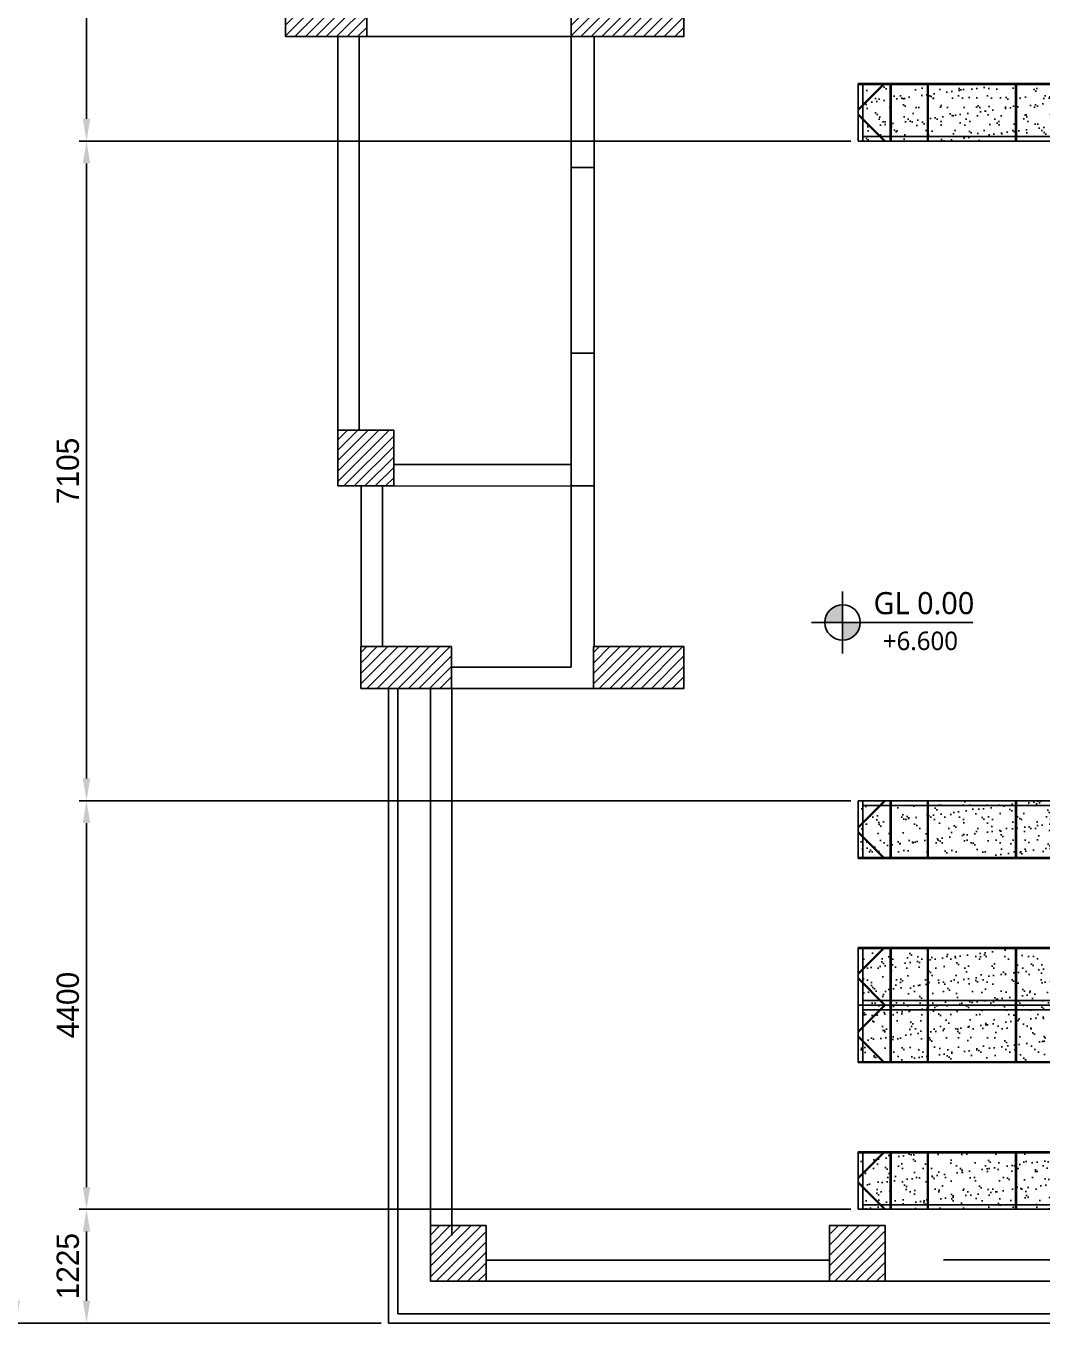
# Model space of a CAD drawing. Header units: millimetres. Extents: x -5 to 1510635, y -6 to 71285.
# Drawn here: x 375398 to 386336, y 13082 to 27052 of the extents above; entities that cross this region are included whole.
import ezdxf
from ezdxf.enums import TextEntityAlignment as Align

# ---------------------------------------------------------------- set-up
doc = ezdxf.new("R2010")
doc.units = ezdxf.units.MM
doc.header["$LTSCALE"] = 1000
for name, pattern in [('CENTER', [2, 1.25, -0.25, 0.25, -0.25]), ('DASHEDX2', [1.5, 1, -0.5]), ('HIDDEN', [0.375, 0.25, -0.125]), ('S-BM-1ST$0$HIDDEN', [9.524999999999999, 6.35, -3.175]), ('S-COL 1ST$0$HIDDEN', [9.524999999999999, 6.35, -3.175])]:
    doc.linetypes.add(name, pattern=pattern)
for name, color, linetype in [('2', 42, 'Continuous'), ('4', 4, 'DASHEDX2'), ('A-SYM', 6, 'Continuous'), ('MP-1', 1, 'CENTER'), ('MP-4', 4, 'HIDDEN'), ('MP-7', 7, 'Continuous'), ('MP-8', 8, 'Continuous'), ('S-BM-1ST$0$S-BEAM', 21, 'Continuous'), ('S-BM-1ST$0$S-BEAMS-1', 21, 'Continuous'), ('S-COL 1ST$0$S-COL-1', 31, 'Continuous'), ('S-COL 1ST$0$S-COL-HATCH', 11, 'Continuous'), ('S-COL 1ST$0$S-RCWALL', 31, 'Continuous'), ('S-TEXT-3', 31, 'Continuous')]:
    doc.layers.add(name, color=color, linetype=linetype)
doc.styles.add('ROMANS', font='ROMANS.shx')
doc.styles.add('맑은고딕', font='malgun.ttf', dxfattribs={"height": 800})
doc.dimstyles.new('MPS2', dxfattribs={"dimscale": 100, "dimtxt": 3, "dimasz": 3, "dimexe": 1, "dimexo": 1, "dimgap": 1, "dimtad": 1, "dimzin": 12, "dimdsep": 46, "dimtxsty": 'Standard', "dimcen": 1, "dimclrd": 1, "dimclre": 1, "dimclrt": 7, "dimazin": 2, "dimtfac": 1, "dimtmove": 0, "dimatfit": 3, "dimfxl": 1, "dimarcsym": 0})
pattern_1 = [(142.5, (531441.9109597434, 332563.6239655574), (6.299335810960814, 192.6823769013159), [0, -152, 0, -170, 0, -162.5]), (172.5, (531441.9109597434, 332563.6239655574), (-176.9776705267727, 282.214606522974), [0, -82, 0, -137, 0, -52.5]), (212.5, (531564.9109597434, 332563.6239655574), (-311.4141861751495, 0.5659053536964492), [0, -49.99999999999997, 0, -179.9999999999999, 0, -234.9999999999999]), (222.5, (531564.9109597434, 332563.6239655574), (-300.6126604572293, 87.76755649342492), [0, -25, 0, -118, 0, -135])]
pattern_2 = [(37.50000000000001, (-533651.9109597674, 332563.6239655574), (-6.299335810960814, 192.6823769013159), [0, -152, 0, -170, 0, -162.5]), (7.499999999999999, (-533651.9109597674, 332563.6239655574), (176.9776705267727, 282.214606522974), [0, -82, 0, -137, 0, -52.5]), (327.5, (-533774.9109597674, 332563.6239655574), (311.4141861751495, 0.5659053536964492), [0, -49.99999999999999, 0, -180, 0, -235]), (317.5, (-533774.9109597674, 332563.6239655574), (300.6126604572293, 87.76755649342492), [0, -25, 0, -118, 0, -135])]

# ---------------------------------------------------------------- blocks, each defined once
blk = doc.blocks.new('S-COL 1ST')
at = {"layer": 'S-COL 1ST$0$S-COL-HATCH'}
h = blk.add_hatch(dxfattribs=at)
h.set_pattern_fill('ANSI31', color=256, scale=25)
h.set_pattern_definition([(45, (-4.656612873077393e-10, 109.0542274876498), (-56.1266007566822, 56.12660075668221), [])])
h.paths.add_polyline_path([(3998376.503392178, -143413.8001942993), (3999251.8111841, -143413.8001942993), (3999251.8111841, -142963.8001942993), (3998376.503392178, -142963.8001942993)])
h = blk.add_hatch(dxfattribs=at)
h.set_pattern_fill('ANSI31', color=256, scale=25)
h.set_pattern_definition([(45, (3414.816115882248, 109.0542274845648), (-56.1266007566822, 56.12660075668221), [])])
h.paths.add_polyline_path([(4001451.627299983, -143413.8001943024), (4002666.627299983, -143413.8001943024), (4002666.627299983, -142963.8001942993), (4001451.627299983, -142963.8001942993)])
h = blk.add_hatch(dxfattribs=at)
h.set_pattern_fill('ANSI31', color=256, scale=25)
h.set_pattern_definition([(45, (-994.8161158706062, 8565.320772514096), (-56.1266007566822, 56.12660075668221), [])])
h.paths.add_polyline_path([(3998941.811184101, -148253.4794217852), (3999541.811184101, -148253.4794217852), (3999541.811184101, -147653.4794217852), (3998941.811184101, -147653.4794217852)])
h = blk.add_hatch(dxfattribs=at)
h.set_pattern_fill('ANSI31', color=256, scale=25)
h.set_pattern_definition([(45, (-748.1239077928476, 6384.943820322398), (-56.1266007566822, 56.12660075668221), [])])
h.paths.add_polyline_path([(3999188.503392179, -150433.8563739769), (4000163.503392179, -150433.8563739769), (4000163.503392179, -149983.8563739769), (3999188.503392179, -149983.8563739769)])
h = blk.add_hatch(dxfattribs=at)
h.set_pattern_fill('ANSI31', color=256, scale=25)
h.set_pattern_definition([(45, (1755.00000001071, 6384.943820322398), (-56.1266007566822, 56.12660075668221), [])])
h.paths.add_polyline_path([(4001691.627299982, -150433.8563739769), (4002666.627299983, -150433.8563739769), (4002666.627299983, -149983.8563739769), (4001691.627299982, -149983.8563739769)])
h = blk.add_hatch(dxfattribs=at)
h.set_pattern_fill('ANSI31', color=256, scale=25)
h.set_pattern_definition([(45, (0, 0), (-56.1266007566822, 56.12660075668221), [])])
h.paths.add_polyline_path([(3999936.627299971, -156818.8001942993), (4000536.627299971, -156818.8001942993), (4000536.627299971, -156218.8001942993), (3999936.627299971, -156218.8001942993)])
h = blk.add_hatch(dxfattribs=at)
h.set_pattern_fill('ANSI31', color=256, scale=25)
h.set_pattern_definition([(45, (-2669.717989190016, 0), (-56.1266007566822, 56.12660075668221), [])])
h.paths.add_polyline_path([(4004231.627299984, -156818.8001942993), (4004831.627299984, -156818.8001942993), (4004831.627299984, -156218.8001942993), (4004231.627299984, -156218.8001942993)])
at = {"layer": 'S-COL 1ST$0$S-COL-1'}
for p, q in [((4000133.627299971, -150433.8563739769, 1.169739984388518e-08), (3999933.627299971, -150433.8563739769, 1.302634612791403e-08)), ((4002636.751207775, -150433.8563739769, 1.169739985510667e-08), (4002436.751207775, -150433.8563739769, 1.302634613913552e-08))]:
    blk.add_line(p, q, dxfattribs=at)
for points, elevation in [([(3998376.503392178, -143413.8001942993), (3999251.8111841, -143413.8001942993), (3999251.8111841, -142963.8001942993), (3998376.503392178, -142963.8001942993)], 1.169739984468817e-08), ([(4001451.627299983, -143413.8001943024), (4002666.627299983, -143413.8001943024), (4002666.627299983, -142963.8001942993), (4001451.627299983, -142963.8001942993)], 1.169739984469833e-08), ([(3998941.811184101, -148253.4794217852), (3999541.811184101, -148253.4794217852), (3999541.811184101, -147653.4794217852), (3998941.811184101, -147653.4794217852)], 1.169739983347684e-08), ([(3999188.503392179, -150433.8563739769), (4000163.503392179, -150433.8563739769), (4000163.503392179, -149983.8563739769), (3999188.503392179, -149983.8563739769)], 1.169739983347684e-08), ([(4001691.627299982, -150433.8563739769), (4002666.627299983, -150433.8563739769), (4002666.627299983, -149983.8563739769), (4001691.627299982, -149983.8563739769)], 1.169739984469833e-08), ([(3999936.627299971, -156818.8001942993), (4000536.627299971, -156818.8001942993), (4000536.627299971, -156218.8001942993), (3999936.627299971, -156218.8001942993)], 1.169739984388518e-08), ([(4004231.627299984, -156818.8001942993), (4004831.627299984, -156818.8001942993), (4004831.627299984, -156218.8001942993), (4004231.627299984, -156218.8001942993)], 1.169739984389593e-08)]:
    blk.add_lwpolyline(points, close=True, dxfattribs=dict(at, elevation=elevation))
at = {"layer": 'S-COL 1ST$0$S-RCWALL', "linetype": 'S-COL 1ST$0$HIDDEN'}
for points, elevation in [([(4001451.384232229, -143413.8001943024), (4001701.38423232, -143413.8001943024), (4001701.38423232, -144823.8001943024), (4001451.384239659, -144823.7570971842)], 1.169739984469833e-08), ([(4001451.384232229, -146823.4794217852), (4001701.38423224, -146823.4794217852), (4001701.38423224, -148253.4794217852), (4001451.384232229, -148253.4794217852)], 1.251407594117114e-08)]:
    blk.add_lwpolyline(points, close=True, dxfattribs=dict(at, elevation=elevation))
blk = doc.blocks.new('*X45')
at = {"color": 0}
for p, q in [((74238.90674294345, 22160.49230855423), (74254.62879133417, 22176.21435694495)), ((74238.90674294345, 22125.13696955423), (74289.98413033417, 22176.21435694495)), ((74238.90674294345, 22054.42629137625), (74338.90674294345, 22154.42629137625)), ((74238.90674294345, 22019.07095237625), (74338.90674294345, 22119.07095237625)), ((74238.90674294345, 21948.36027419826), (74338.90674294345, 22048.36027419826)), ((74238.90674294345, 21913.00493519827), (74338.90674294345, 22013.00493519827)), ((74238.90674294345, 21842.29425702028), (74338.90674294345, 21942.29425702028)), ((74238.90674294345, 21806.93891802029), (74338.90674294345, 21906.93891802029)), ((74238.90674294345, 21736.2282398423), (74338.90674294345, 21836.2282398423)), ((74238.90674294345, 21700.8729008423), (74338.90674294345, 21800.8729008423)), ((74238.90674294345, 21630.16222266432), (74338.90674294345, 21730.16222266432)), ((74238.90674294345, 21594.80688366432), (74338.90674294345, 21694.80688366432)), ((74238.90674294345, 21524.09620548634), (74338.90674294345, 21624.09620548634)), ((74238.90674294345, 21488.74086648634), (74338.90674294345, 21588.74086648634)), ((74238.90674294345, 21418.03018830836), (74338.90674294345, 21518.03018830836)), ((74238.90674294345, 21382.67484930836), (74338.90674294345, 21482.67484930836)), ((74238.90674294345, 21311.96417113037), (74338.90674294345, 21411.96417113037)), ((74238.90674294345, 21276.60883213038), (74338.90674294345, 21376.60883213038)), ((74259.22294593601, 21226.21435694495), (74338.90674294345, 21305.89815395239)), ((74294.57828493601, 21226.21435694495), (74338.90674294345, 21270.54281495239))]:
    blk.add_line(p, q, dxfattribs=at)
blk = doc.blocks.new('152524444')
at = {"layer": '2'}
h = blk.add_hatch(dxfattribs=at)
h.set_pattern_fill('ANSI32', color=1, scale=200, style=0)
h.set_pattern_definition([(135, (2468.563999405364, -46759.38839083747), (53.03300858899106, 53.03300858899107), []), (135, (2433.208660405362, -46759.38839083747), (53.03300858899106, 53.03300858899107), [])])
h.paths.add_polyline_path([(3395.831537966616, 1580.000000000058), (3495.831537966617, 1580.000000000058), (3495.831537966616, 2200.000000000058), (3395.831537966616, 2200.000000000058)])
h = blk.add_hatch(dxfattribs=at)
h.set_pattern_fill('ANSI32', color=1, scale=200, style=0)
h.set_pattern_definition([(135, (2468.563999405364, -48334.38839083747), (53.03300858899106, 53.03300858899107), []), (135, (2433.208660405362, -48334.38839083747), (53.03300858899106, 53.03300858899107), [])])
h.paths.add_polyline_path([(3495.831537966849, 619.9999999999977), (3395.831537966617, 619.9999999999972), (3395.831537966616, 5.820766091346741e-11), (3495.831537966849, 5.820766091346741e-11)])
at = {"layer": 'MP-1'}
h = blk.add_hatch(dxfattribs=at)
h.set_pattern_fill('AR-SAND', color=256, scale=100, style=0)
h.set_pattern_definition(pattern_2)
h.paths.add_polyline_path([(-5805.831537990598, 2200.000000000116), (-6425.00000003539, 2200.000000000058), (-6425.00000003539, 1628.537476591824), (-5954.250468200771, 1605.000000000058), (-5805.831537990598, 1605.000000000058)])
h.paths.add_polyline_path([(-3955.00000003539, 2200.000000000116), (-5805.831537990598, 2200.000000000058), (-5805.831537990598, 1605.000000000058), (-3955.00000003539, 1605.000000000058)])
h.paths.add_polyline_path([(-1455.00000003539, 2200.000000000175), (-3945.00000003539, 2200.000000000116), (-3945.00000003539, 1605.000000000058), (-1455.00000003539, 1605.000000000058)])
h.paths.add_polyline_path([(-955.00000001234, 2200.000000000175), (-1445.00000003539, 2200.000000000175), (-1445.00000003539, 1605.000000000058), (-955.00000001234, 1605.000000000058)])
h.paths.add_polyline_path([(-5510.123256737133, 1804.690024364449), (-4913.456590070156, 1804.690024364449), (-4913.456590070156, 2014.690024364449), (-5510.123256737133, 2014.690024364449)], flags=24)
h = blk.add_hatch(dxfattribs=at)
h.set_pattern_fill('AR-SAND', color=256, scale=100, style=0)
h.set_pattern_definition(pattern_1)
h.paths.add_polyline_path([(1745.000000011409, 2200.000000000116), (3595.831537966616, 2200.000000000058), (3595.831537966616, 1605.000000000058), (1745.000000011409, 1605.000000000058)])
h.paths.add_polyline_path([(-754.9999999885913, 2200.000000000175), (1735.000000011409, 2200.000000000116), (1735.000000011409, 1605.000000000058), (-754.9999999885913, 1605.000000000058)])
h.paths.add_polyline_path([(-1255.000000011642, 2200.000000000175), (-764.9999999885913, 2200.000000000175), (-764.9999999885913, 1605.000000000058), (-1255.000000011642, 1605.000000000058)])
h.paths.add_polyline_path([(3300.123256712919, 1804.690024364449), (2703.456590046408, 1804.690024364449), (2703.456590046408, 2014.690024364449), (3300.123256712919, 2014.690024364449)], flags=24)
h.paths.add_polyline_path([(4145.000000011642, 1625.037476591824), (4145.000000011642, 2200.000000000116), (3595.831537966616, 2200.000000000116), (3595.831537966616, 1605.000000000058), (3744.250468176557, 1605.000000000058)])
h = blk.add_hatch(dxfattribs=at)
h.set_pattern_fill('AR-SAND', color=256, scale=100, style=0)
h.set_pattern_definition(pattern_2)
h.paths.add_polyline_path([(-5805.831537990831, 595.0000000001746), (-5954.250468197977, 595.0000000001746), (-6425.000000036089, 571.4625234083505), (-6425.000000036089, 5.820766091346741e-11), (-5805.831537990831, 5.820766091346741e-11)])
h.paths.add_polyline_path([(-3955.00000003539, 595.0000000001746), (-5805.831537990831, 595.0000000001746), (-5805.831537990831, 5.820766091346741e-11), (-3955.00000003539, 1.164153218269348e-10)])
h.paths.add_polyline_path([(-1455.00000003539, 595.0000000001746), (-3945.00000003539, 595.0000000001746), (-3945.00000003539, 1.164153218269348e-10), (-1455.00000003539, 1.746229827404022e-10)])
h.paths.add_polyline_path([(-955.00000001234, 595.0000000001746), (-1445.00000003539, 595.0000000001746), (-1445.00000003539, 1.746229827404022e-10), (-955.00000001234, 1.746229827404022e-10)])
h.paths.add_polyline_path([(-5510.123256737133, 229.6900243644486), (-4913.456590070156, 229.6900243644486), (-4913.456590070156, 439.6900243644486), (-5510.123256737133, 439.6900243644486)], flags=24)
h = blk.add_hatch(dxfattribs=at)
h.set_pattern_fill('AR-SAND', color=256, scale=100, style=0)
h.set_pattern_definition(pattern_1)
h.paths.add_polyline_path([(1745.000000011409, 595.0000000001746), (3595.831537966849, 595.0000000001746), (3595.831537966849, 5.820766091346741e-11), (1745.000000011409, 1.164153218269348e-10)])
h.paths.add_polyline_path([(-754.9999999885913, 595.0000000001746), (1735.000000011409, 595.0000000001746), (1735.000000011409, 1.164153218269348e-10), (-754.9999999885913, 1.746229827404022e-10)])
h.paths.add_polyline_path([(-1255.000000011642, 595.0000000001746), (-764.9999999885913, 595.0000000001746), (-764.9999999885913, 1.746229827404022e-10), (-1255.000000011642, 1.746229827404022e-10)])
h.paths.add_polyline_path([(3300.123256712919, 229.6900243644486), (2703.456590046408, 229.6900243644486), (2703.456590046408, 439.6900243644486), (3300.123256712919, 439.6900243644486)], flags=24)
h.paths.add_polyline_path([(4145.000000011642, 5.820766091346741e-11), (4145.000000011409, 574.9625234084087), (3744.250468173996, 595.0000000001746), (3595.831537966849, 595.0000000001746), (3595.831537966849, 5.820766091346741e-11)])
at = {"layer": '2'}
for p, q in [((-6455.000000011874, 2200.000000000175), (4145.000000011409, 2200.000000000058)), ((-6455.000000011874, 2200.000000000175), (-6455.000000011875, 1580.000000000058)), ((-6405.000000011874, 2200.000000000175), (-6405.000000011873, 1590.000000000058)), ((-6405.000000011874, 2150.000000000233), (4095.000000011409, 2150.000000000058)), ((3495.831537966616, 2200.438161430706), (3495.831537966616, 1580.000000000058)), ((4095.000000011409, 2200.000000000058), (4095.000000011409, 1610.049875621062)), ((4145.000000011642, 2200.000000000058), (4145.000000011642, 1604.999999999942)), ((-6455.000000011874, 1590.000000000058), (3895.000000011176, 1590.000000000058)), ((-6455.000000011874, 1580.000000000058), (3895.000000011176, 1580.000000000058)), ((3395.831537966616, 1575.000000000058), (3395.831537966616, 625.0000000000582)), ((3894.004962821436, 1589.950371902159), (4145.000000011642, 1615.049875621062)), ((3895.000000011642, 1580.000000000058), (4145.000000012806, 1605.000000000058)), ((-6455.000000011874, 619.9999999999418), (3895.000000011642, 620)), ((-6455.000000011874, 619.9999999999417), (-6455.000000011874, 1.746229827404022e-10)), ((-6455.000000011874, 609.9999999999418), (3895.000000011642, 610)), ((-6405.000000011874, -5.820766091346741e-11), (-6405.000000011874, 609.9999999999421)), ((3495.831537966849, 619.9999999999977), (3495.831537966849, 0.4381614307058044)), ((3894.004962821436, 610.0496280979579), (4145.000000011414, 584.9501243790771)), ((3895.000000011642, 620.0000000000582), (4145.000000012806, 595.0000000000582)), ((4095.000000011409, 5.820766091346741e-11), (4095.000000011409, 589.9501243790543)), ((4145.000000011411, 595.0000000001977), (4145.000000011642, 5.820766091346741e-11)), ((4145.000000011409, 5.820766091346741e-11), (-6455.000000011642, 1.746229827404022e-10)), ((-6405.000000011874, 49.99999999988358), (4095.000000011409, 50.00000000005821))]:
    blk.add_line(p, q, dxfattribs=at)
at = {"layer": '4'}
for p, q in [((-6160.057287525851, 2200.000000000058), (-6455.000000012107, 1905.057287513802)), ((-6455.000000012107, 1919.199423137412), (-6174.199423149694, 2200.000000000058)), ((-6110.000000011874, 1590.000000000058), (-6110.000000011874, 2200.000000000175)), ((-6100.000000011874, 1590.000000000058), (-6100.000000011874, 2200.000000000175)), ((-5710.000000000466, 1590.000000000058), (-5710.000000000466, 2200.000000000116)), ((-5700.000000000466, 1590.000000000058), (-5700.000000000466, 2200.000000000116)), ((-4760.000000000465, 1590.000000000058), (-4760.000000000466, 2200.000000000116)), ((-4750.000000000466, 1590.000000000058), (-4750.000000000466, 2200.000000000116)), ((-3810.000000000465, 1590.000000000058), (-3810.000000000466, 2200.000000000116)), ((-3800.000000000465, 1590.000000000058), (-3800.000000000466, 2200.000000000116)), ((-2860.000000000465, 1590.000000000058), (-2860.000000000466, 2200.000000000116)), ((-2850.000000000465, 1590.000000000058), (-2850.000000000466, 2200.000000000116)), ((-1910.000000000466, 1590.000000000058), (-1910.000000000466, 2200.000000000116)), ((-1900.000000000465, 1590.000000000058), (-1900.000000000466, 2200.000000000116)), ((-960.0000000004657, 1590.000000000058), (-960.0000000004657, 2200.000000000116)), ((-950.0000000004654, 1590.000000000058), (-950.0000000004657, 2200.000000000116)), ((-10, 1590.000000000058), (-10, 2200.000000000116)), ((0, 1590.000000000058), (0, 2200.000000000116)), ((939.9999999999998, 1590.000000000058), (940, 2200.000000000116)), ((950, 1590.000000000058), (950, 2200.000000000116)), ((1890, 1590.000000000058), (1890, 2200.000000000116)), ((1900, 1590.000000000058), (1900, 2200.000000000116)), ((2840, 1590.000000000058), (2840, 2200.000000000116)), ((2850, 1590.000000000058), (2850, 2200.000000000116)), ((3790, 1590.000000000058), (3790, 2200.000000000116)), ((3800, 1590.000000000058), (3800, 2200.000000000116)), ((3850.057287525386, 2200.000000000058), (4145.000000011642, 1905.057287513802)), ((4145.000000011642, 1919.199423137412), (3864.199423149228, 2200.000000000058)), ((-6455.000000012107, 1869.942712486372), (-6175.057287525628, 1590.000000000058)), ((-6189.199423149468, 1590.000000000058), (-6455.000000012107, 1855.800576862588)), ((4145.000000011642, 1869.942712486372), (3865.057287525161, 1590.000000000058)), ((3879.199423149001, 1590.000000000058), (4145.000000011642, 1855.800576862588)), ((-6455.000000012107, 330.0572875137441), (-6175.057287525634, 609.9999999999434)), ((-6189.199423149472, 609.9999999999433), (-6455.000000012107, 344.1994231375284)), ((-6110.000000011875, 609.9999999999437), (-6110.000000011874, 5.820766091346741e-11)), ((-6100.000000011873, 609.9999999999438), (-6100.000000011874, 5.820766091346741e-11)), ((-5710.000000000466, -1.164153218269348e-10), (-5710.000000000466, 609.999999999946)), ((-5700.000000000466, -1.164153218269348e-10), (-5700.000000000466, 609.999999999946)), ((-4760.000000000466, -1.164153218269348e-10), (-4760.000000000465, 609.9999999999513)), ((-4750.000000000466, -1.164153218269348e-10), (-4750.000000000467, 609.9999999999513)), ((-3810.000000000466, -1.164153218269348e-10), (-3810.000000000466, 609.9999999999567)), ((-3800.000000000466, -1.164153218269348e-10), (-3800.000000000466, 609.9999999999568)), ((-2860.000000000466, -1.164153218269348e-10), (-2860.000000000466, 609.999999999962)), ((-2850.000000000466, -1.164153218269348e-10), (-2850.000000000465, 609.999999999962)), ((-1910.000000000466, -1.164153218269348e-10), (-1910.000000000466, 609.9999999999674)), ((-1900.000000000466, -1.164153218269348e-10), (-1900.000000000466, 609.9999999999674)), ((-960.0000000004657, -1.164153218269348e-10), (-960.0000000004657, 609.9999999999727)), ((-950.0000000004657, -1.164153218269348e-10), (-950.0000000004655, 609.9999999999728)), ((-9.999999999999998, 609.999999999978), (-10, 0)), ((0, 609.9999999999781), (0, 0)), ((940, 609.9999999999834), (940, 0)), ((949.9999999999999, 609.9999999999834), (950, 0)), ((1890, 609.9999999999886), (1890, 0)), ((1900, 609.9999999999887), (1900, 0)), ((2840, 609.999999999994), (2840, 0)), ((2849.999999999999, 609.9999999999941), (2850, 0)), ((3790, 609.9999999999994), (3790, 0)), ((3800, 609.9999999999994), (3800, 0)), ((4145.000000011642, 330.0572875137441), (3865.057287525164, 609.9999999999998)), ((3879.199423149059, 609.9999999999999), (4145.000000011642, 344.1994231375284)), ((-6160.057287525851, 5.820766091346741e-11), (-6455.000000012107, 294.9427124863141)), ((-6455.000000012107, 280.8005768627045), (-6174.199423149694, 5.820766091346741e-11)), ((3850.057287525386, 5.820766091346741e-11), (4145.000000011642, 294.9427124863141)), ((4145.000000011642, 280.8005768627045), (3864.199423149228, 5.820766091346741e-11))]:
    blk.add_line(p, q, dxfattribs=at)
at = {"layer": '2', "color": 1, "xscale": -1}
blk.add_blockref('*X45', (77634.73828091007, -20601.2143569449), dxfattribs=at)
at = {"style": 'ROMANS'}
for s, p in [('+100', (2661.789923379663, 1839.690024364449)), ('%%P0.00', (2595.123256712919, 978.7435496354592)), ('+100', (2661.789923379663, 264.6900243644486))]:
    blk.add_text(s, height=140, dxfattribs=at).set_placement(p)
at = {"layer": 'MP-7', "style": 'ROMANS'}
blk.add_text('Duo Way', height=176.8, dxfattribs=at).set_placement((1635.190949024865, 1066.7068406709), align=Align.MIDDLE)
blk = doc.blocks.new('1223333333')
at = {"layer": 'A-SYM'}
h = blk.add_hatch(color=256, dxfattribs=at)
h.paths.add_polyline_path([(-984, 3.7252903e-09), (-984, 96, 0.4142135623731004), (-1080, 0)])
h.paths.add_polyline_path([(-888, 3.7252903e-09), (-984, 3.7252903e-09), (-984, -95.9999999962747, 0.4142135623730898)])
blk.add_line((-984, 168), (-984, -168), dxfattribs=at)
blk.add_lwpolyline([(-1152, 0), (-297.6054488271475, 0), (-276.9027150697074, 0)], dxfattribs=at)
blk.add_circle((-984, 0), 96, dxfattribs=at)
blk = doc.blocks.new('*D216')
at = {"layer": 'DEFPOINTS', "color": 0, "linetype": 'ByBlock', "transparency": 16777216}
for p in [(378191.0230908506, 39682.90365240106), (378191.0230908506, 32912.42329884967, 2.061307519349001e-08), (408130.7717887093, 20579.77664604265, 2.061307519349679e-08)]:
    blk.add_point(p, dxfattribs=at)
at = {"layer": 'MP-8', "color": 1, "linetype": 'ByBlock', "lineweight": -2, "transparency": 16777216}
for p, q in [((378191.0230908506, 32992.42329884967), (378191.0230908506, 39762.90365240106)), ((407890.7717887093, 39682.90365240106), (378431.0230908506, 39682.90365240106)), ((408130.7717887093, 20659.77664604265), (408130.7717887093, 39762.90365240106))]:
    blk.add_line(p, q, dxfattribs=at)
at = {"layer": 'MP-8', "color": 1, "linetype": 'ByBlock', "transparency": 16777216}
for points in [[(378431.0230908506, 39722.90365240106), (378431.0230908506, 39642.90365240106), (378191.0230908506, 39682.90365240106)], [(407890.7717887093, 39722.90365240106), (407890.7717887093, 39642.90365240106), (408130.7717887093, 39682.90365240106)]]:
    blk.add_solid(points, dxfattribs=at)
at = {"layer": 'MP-8', "color": 7, "linetype": 'ByBlock', "transparency": 16777216, "insert": (393160.8974397799, 39882.90365240106), "char_height": 240, "attachment_point": 5}
blk.add_mtext('29940', dxfattribs=at)
blk = doc.blocks.new('*D218')
at = {"layer": 'DEFPOINTS', "color": 0, "linetype": 'ByBlock', "transparency": 16777216}
for p in [(384355.8649966636, 32412.42329884978), (376049.3398553012, 25812.42329884978), (384355.8649966639, 25812.42329884978)]:
    blk.add_point(p, dxfattribs=at)
at = {"layer": 'S-TEXT-3', "color": 1, "linetype": 'ByBlock', "lineweight": -2, "transparency": 16777216}
for p, q in [((384275.8649966636, 32412.42329884978), (375969.3398553012, 32412.42329884978)), ((376049.3398553012, 32172.42329884978), (376049.3398553012, 26052.42329884978)), ((384275.8649966639, 25812.42329884978), (375969.3398553012, 25812.42329884978))]:
    blk.add_line(p, q, dxfattribs=at)
at = {"layer": 'S-TEXT-3', "color": 1, "linetype": 'ByBlock', "transparency": 16777216}
for points in [[(376009.3398553012, 32172.42329884978), (376089.3398553012, 32172.42329884978), (376049.3398553012, 32412.42329884978)], [(376009.3398553012, 26052.42329884978), (376089.3398553012, 26052.42329884978), (376049.3398553012, 25812.42329884978)]]:
    blk.add_solid(points, dxfattribs=at)
at = {"layer": 'S-TEXT-3', "color": 7, "linetype": 'ByBlock', "transparency": 16777216, "insert": (375849.3398553012, 29112.42329884984), "char_height": 240, "attachment_point": 5, "rotation": 90}
blk.add_mtext('6600', dxfattribs=at)
blk = doc.blocks.new('*D219')
at = {"layer": 'DEFPOINTS', "color": 0, "linetype": 'ByBlock', "transparency": 16777216}
for p in [(384355.8649966639, 25812.42329884978), (376049.3398553012, 18707.36015012884), (384355.8672395274, 18707.36015012884)]:
    blk.add_point(p, dxfattribs=at)
at = {"layer": 'S-TEXT-3', "color": 1, "linetype": 'ByBlock', "lineweight": -2, "transparency": 16777216}
for p, q in [((384275.8649966639, 25812.42329884978), (375969.3398553012, 25812.42329884978)), ((376049.3398553012, 25572.42329884978), (376049.3398553012, 18947.36015012884)), ((384275.8672395274, 18707.36015012884), (375969.3398553012, 18707.36015012884))]:
    blk.add_line(p, q, dxfattribs=at)
at = {"layer": 'S-TEXT-3', "color": 1, "linetype": 'ByBlock', "transparency": 16777216}
for points in [[(376009.3398553012, 25572.42329884978), (376089.3398553012, 25572.42329884978), (376049.3398553012, 25812.42329884978)], [(376009.3398553012, 18947.36015012884), (376089.3398553012, 18947.36015012884), (376049.3398553012, 18707.36015012884)]]:
    blk.add_solid(points, dxfattribs=at)
at = {"layer": 'S-TEXT-3', "color": 7, "linetype": 'ByBlock', "transparency": 16777216, "insert": (375849.3398553012, 22259.89172448937), "char_height": 240, "attachment_point": 5, "rotation": 90}
blk.add_mtext('7105', dxfattribs=at)
blk = doc.blocks.new('*D220')
at = {"layer": 'DEFPOINTS', "color": 0, "linetype": 'ByBlock', "transparency": 16777216}
for p in [(384355.8672395274, 18707.36015012884), (376049.3398553012, 14307.36015012884), (384355.8672395274, 14307.36015012884)]:
    blk.add_point(p, dxfattribs=at)
at = {"layer": 'S-TEXT-3', "color": 1, "linetype": 'ByBlock', "lineweight": -2, "transparency": 16777216}
for p, q in [((384275.8672395274, 18707.36015012884), (375969.3398553012, 18707.36015012884)), ((376049.3398553012, 18467.36015012884), (376049.3398553012, 14547.36015012884)), ((384275.8672395274, 14307.36015012884), (375969.3398553012, 14307.36015012884))]:
    blk.add_line(p, q, dxfattribs=at)
at = {"layer": 'S-TEXT-3', "color": 1, "linetype": 'ByBlock', "transparency": 16777216}
for points in [[(376009.3398553012, 18467.36015012884), (376089.3398553012, 18467.36015012884), (376049.3398553012, 18707.36015012884)], [(376009.3398553012, 14547.36015012884), (376089.3398553012, 14547.36015012884), (376049.3398553012, 14307.36015012884)]]:
    blk.add_solid(points, dxfattribs=at)
at = {"layer": 'S-TEXT-3', "color": 7, "linetype": 'ByBlock', "transparency": 16777216, "insert": (375849.3398553012, 16507.3601501289), "char_height": 240, "attachment_point": 5, "rotation": 90}
blk.add_mtext('4400', dxfattribs=at)
blk = doc.blocks.new('*D221')
at = {"layer": 'DEFPOINTS', "color": 0, "linetype": 'ByBlock', "transparency": 16777216}
for p in [(384355.8672395274, 14307.36015012884), (376049.3398553012, 13082.42329884967), (379301.1469986537, 13082.42329884967)]:
    blk.add_point(p, dxfattribs=at)
at = {"layer": 'S-TEXT-3', "color": 1, "linetype": 'ByBlock', "lineweight": -2, "transparency": 16777216}
for p, q in [((384275.8672395274, 14307.36015012884), (375969.3398553012, 14307.36015012884)), ((376049.3398553012, 14067.36015012884), (376049.3398553012, 13322.42329884967)), ((379221.1469986537, 13082.42329884967), (375969.3398553012, 13082.42329884967))]:
    blk.add_line(p, q, dxfattribs=at)
at = {"layer": 'S-TEXT-3', "color": 1, "linetype": 'ByBlock', "transparency": 16777216}
for points in [[(376009.3398553012, 14067.36015012884), (376089.3398553012, 14067.36015012884), (376049.3398553012, 14307.36015012884)], [(376009.3398553012, 13322.42329884967), (376089.3398553012, 13322.42329884967), (376049.3398553012, 13082.42329884967)]]:
    blk.add_solid(points, dxfattribs=at)
at = {"layer": 'S-TEXT-3', "color": 7, "linetype": 'ByBlock', "transparency": 16777216, "insert": (375849.3398553012, 13694.89172448931), "char_height": 240, "attachment_point": 5, "rotation": 90}
blk.add_mtext('1225', dxfattribs=at)
blk = doc.blocks.new('*D222')
at = {"layer": 'DEFPOINTS', "color": 0, "linetype": 'ByBlock', "transparency": 16777216}
for p in [(394135.864987859, 37467.72442645807), (375292.5096891229, 13082.42329884967), (379301.1469986537, 13082.42329884967, 2.061307519349679e-08)]:
    blk.add_point(p, dxfattribs=at)
at = {"layer": 'S-TEXT-3', "color": 1, "linetype": 'ByBlock', "lineweight": -2, "transparency": 16777216}
for p, q in [((394055.864987859, 37467.72442645807), (375212.5096891229, 37467.72442645807)), ((375292.5096891229, 37227.72442645807), (375292.5096891229, 13322.42329884967)), ((379221.1469986537, 13082.42329884967), (375212.5096891229, 13082.42329884967))]:
    blk.add_line(p, q, dxfattribs=at)
at = {"layer": 'S-TEXT-3', "color": 1, "linetype": 'ByBlock', "transparency": 16777216}
for points in [[(375252.5096891229, 37227.72442645807), (375332.5096891229, 37227.72442645807), (375292.5096891229, 37467.72442645807)], [(375252.5096891229, 13322.42329884967), (375332.5096891229, 13322.42329884967), (375292.5096891229, 13082.42329884967)]]:
    blk.add_solid(points, dxfattribs=at)
at = {"layer": 'S-TEXT-3', "color": 7, "linetype": 'ByBlock', "transparency": 16777216, "insert": (375092.5096891229, 25275.07386265393), "char_height": 240, "attachment_point": 5, "rotation": 90}
blk.add_mtext('24385', dxfattribs=at)

msp = doc.modelspace()

# ---------------------------------------------------------------- linework, layer by layer
at = {"layer": 'S-BM-1ST$0$S-BEAM'}
for p, q in [((378756.3308827858, 26937.42329884967, 2.272085981221272e-08), (378756.3308827858, 22597.74407136376, 2.061307518227847e-08)), ((379005.713976528, 22097.74407136376, 2.550768493057203e-08), (379005.713976528, 20367.36711917206, 2.061307518227847e-08)), ((379751.1469986578, 19917.36711917206, -1.953042041524402e-09), (379751.1469986541, 14025.79194163595, 1.23653095177273e-08))]:
    msp.add_line(p, q, dxfattribs=at)
at = {"layer": 'S-BM-1ST$0$S-BEAM', "linetype": 'S-BM-1ST$0$HIDDEN'}
for p, q in [((378986.3308827863, 26928.36907136199, 2.774850912090279e-08), (378986.0217684503, 22697.74407136376, 2.272085980100139e-08)), ((379066.3308827854, 26937.42329884967, 2.061307519349658e-08), (381265.9039309146, 26937.42329884882, 2.412055231194309e-08)), ((381265.9039309141, 26505.08368583472, 3.195490527610486e-08), (381265.9039309146, 26937.42329884882, 3.15269976861416e-08)), ((381515.9039310059, 26937.42329884876, 3.152699768630085e-08), (381515.9039310054, 26505.08368583472, 3.195490527630476e-08)), ((381265.5948165092, 25527.74406990764, 3.195490527609808e-08), (381265.5948165092, 23527.74407136376, 2.142975128997277e-08)), ((381515.9039310054, 25527.74406990764, 3.195490527609808e-08), (381515.9039310054, 23527.74407136376, 2.142975128997277e-08)), ((379356.379312729, 22327.74406745465, 2.061307518227847e-08), (381265.9523110921, 22327.43579907771, 2.142861913356255e-08)), ((379235.713976528, 22097.74407136376, 2.550768493057203e-08), (379235.713976528, 20367.36711917206, 2.061307518227847e-08)), ((379356.3308827858, 22097.74407136376, 2.061307518227847e-08), (381265.9038811489, 22097.43580298682, 2.142861913356255e-08)), ((381265.9038811489, 22097.43580298682, 2.142861913356192e-08), (381265.9038811489, 20147.49106597493, 1.554262805086278e-08)), ((381515.9038811601, 22097.43580298682, 2.142861913356255e-08), (381515.9038811601, 20367.36711917206, 1.620633326457995e-08)), ((381265.9038811489, 20147.49106597493, 1.57539260266221e-08), (379981.0230908641, 20147.49106597493, 2.061307518227847e-08)), ((379981.1469986578, 19917.36711917192, -1.953042041524402e-09), (379981.1469986541, 14025.79194163581, 1.23653095177273e-08)), ((382481.1469986676, 19917.26361078824, 2.061307518838665e-08), (379981.1469986579, 19917.26361078824, 2.061307518210252e-08)), ((380350.8378843209, 13761.35844307873, 2.272085981140973e-08), (384046.146998669, 13761.35844307873, 2.061307519269757e-08)), ((391625.864987859, 13764.42329884967, 1.85052905747671e-08), (384646.146998669, 13761.35844307873, 2.061307519269757e-08))]:
    msp.add_line(p, q, dxfattribs=at)
at = {"layer": 'S-BM-1ST$0$S-BEAMS-1'}
msp.add_line((379751.1469986564, 13532.42329884967, 1.85052905739684e-08), (387593.958199623, 13532.42329884967, 1.85052905739684e-08), dxfattribs=at)
at = {"layer": 'S-BM-1ST$0$S-BEAMS-1', "elevation": 2.061307519349679e-08}
for points in [[(379301.1469986578, 19917.36711917206), (379301.1469986578, 19917.36711917206), (379301.1469986537, 13082.42329884967), (408130.7717886958, 13082.42329884967), (408130.7717887093, 20579.77664604265), (405835.6184516721, 20579.77664604265), (405835.6184516721, 24108.07162038947), (404220.7984974906, 24108.07162038947), (404220.7985011106, 26687.42329884967), (402000.8649799339, 26687.42330173598), (402000.864989337, 33359.42329884967), (401180.8649878595, 33359.42329884967), (401180.8649878595, 33359.42329884967)], [(379401.1469986578, 19917.36711917206), (379401.1469986578, 19917.36711917206), (379401.1469986537, 13182.42329884967), (408030.7717886958, 13182.42329884967), (408030.7717887093, 20479.77664604265), (405735.6184516721, 20479.77664604265), (405735.6184516721, 24008.07162038947), (404120.79849735, 24008.07162038947), (404120.79850097, 26587.42329899044), (401900.8649797933, 26587.42330187676), (401900.8649891964, 33259.42329884967), (401180.8649878595, 33259.42329884967), (401180.8649878595, 33259.42329884967)]]:
    msp.add_lwpolyline(points, dxfattribs=at)

# ---------------------------------------------------------------- block references
msp.add_blockref('S-COL 1ST', (-3620185.480301315, 170351.223493149, 8.915675348801634e-09))
at = {"layer": 'MP-4', "linetype": 'ByBlock', "xscale": 1.984499999962281, "yscale": 1.984499999962281, "zscale": 1.984499999962281}
msp.add_blockref('1223333333', (386141.0793759328, 20627.83149260259, -8.486490467871775e-09), dxfattribs=at)
at = {"layer": 'MP-7', "linetype": 'ByBlock'}
for p in [(390810.8649966755, 25812.42329884961), (390810.8672395392, 16507.36015012866, -1.890575786391188e-07), (390810.8672395392, 14307.36015012866, -1.890575786391189e-07)]:
    msp.add_blockref('152524444', p, dxfattribs=at)

# ---------------------------------------------------------------- texts
at = {"layer": 'A-SYM', "style": '맑은고딕'}
msp.add_text('GL 0.00', height=238.1399999999998, dxfattribs=at).set_placement((384521.7273759329, 20716.89881878113, -8.486490467871775e-09))
at = {"layer": 'A-SYM', "color": 2, "style": '맑은고딕'}
msp.add_text('+6.600', height=198.4499999999999, dxfattribs=at).set_placement((384622.2566372718, 20330.46271475995, -8.486490467871775e-09))

# ---------------------------------------------------------------- dimensions: what is measured, and where the dimension line sits
at = {"layer": 'MP-8', "linetype": 'ByBlock'}
dim = msp.add_linear_dim(base=(378191.0230908506, 39682.90365240106), p1=(408130.7717887093, 20579.77664604265, 2.061307519349679e-08), p2=(378191.0230908506, 32912.42329884967, 2.061307519349001e-08), dimstyle='MPS2', override={"dimscale": 80, "dimdec": 0}, dxfattribs=at)
dim.commit()
dim.dimension.update_dxf_attribs({"geometry": '*D216', "text_midpoint": (393160.8974397799, 39882.90365240106)})
at = {"layer": 'S-TEXT-3', "linetype": 'ByBlock'}
for base, p1, p2, picture, middle in [((375292.5096891229, 13082.42329884967), (394135.864987859, 37467.72442645807), (379301.1469986537, 13082.42329884967, 2.061307519349679e-08), '*D222', (375092.5096891229, 25275.07386265393)), ((376049.3398553012, 25812.42329884978), (384355.8649966636, 32412.42329884978), (384355.8649966639, 25812.42329884978), '*D218', (375849.3398553012, 29112.42329884984)), ((376049.3398553012, 18707.36015012884), (384355.8649966639, 25812.42329884978), (384355.8672395274, 18707.36015012884), '*D219', (375849.3398553012, 22259.89172448937)), ((376049.3398553012, 14307.36015012884), (384355.8672395274, 18707.36015012884), (384355.8672395274, 14307.36015012884), '*D220', (375849.3398553012, 16507.3601501289)), ((376049.3398553012, 13082.42329884967), (384355.8672395274, 14307.36015012884), (379301.1469986537, 13082.42329884967), '*D221', (375849.3398553012, 13694.89172448931))]:
    dim = msp.add_linear_dim(base=base, p1=p1, p2=p2, angle=90, dimstyle='MPS2', override={"dimscale": 80, "dimdec": 0, "dimtmove": 1}, dxfattribs=at)
    dim.commit()
    dim.dimension.update_dxf_attribs({"geometry": picture, "text_midpoint": middle})

doc.saveas('drawing.dxf')
